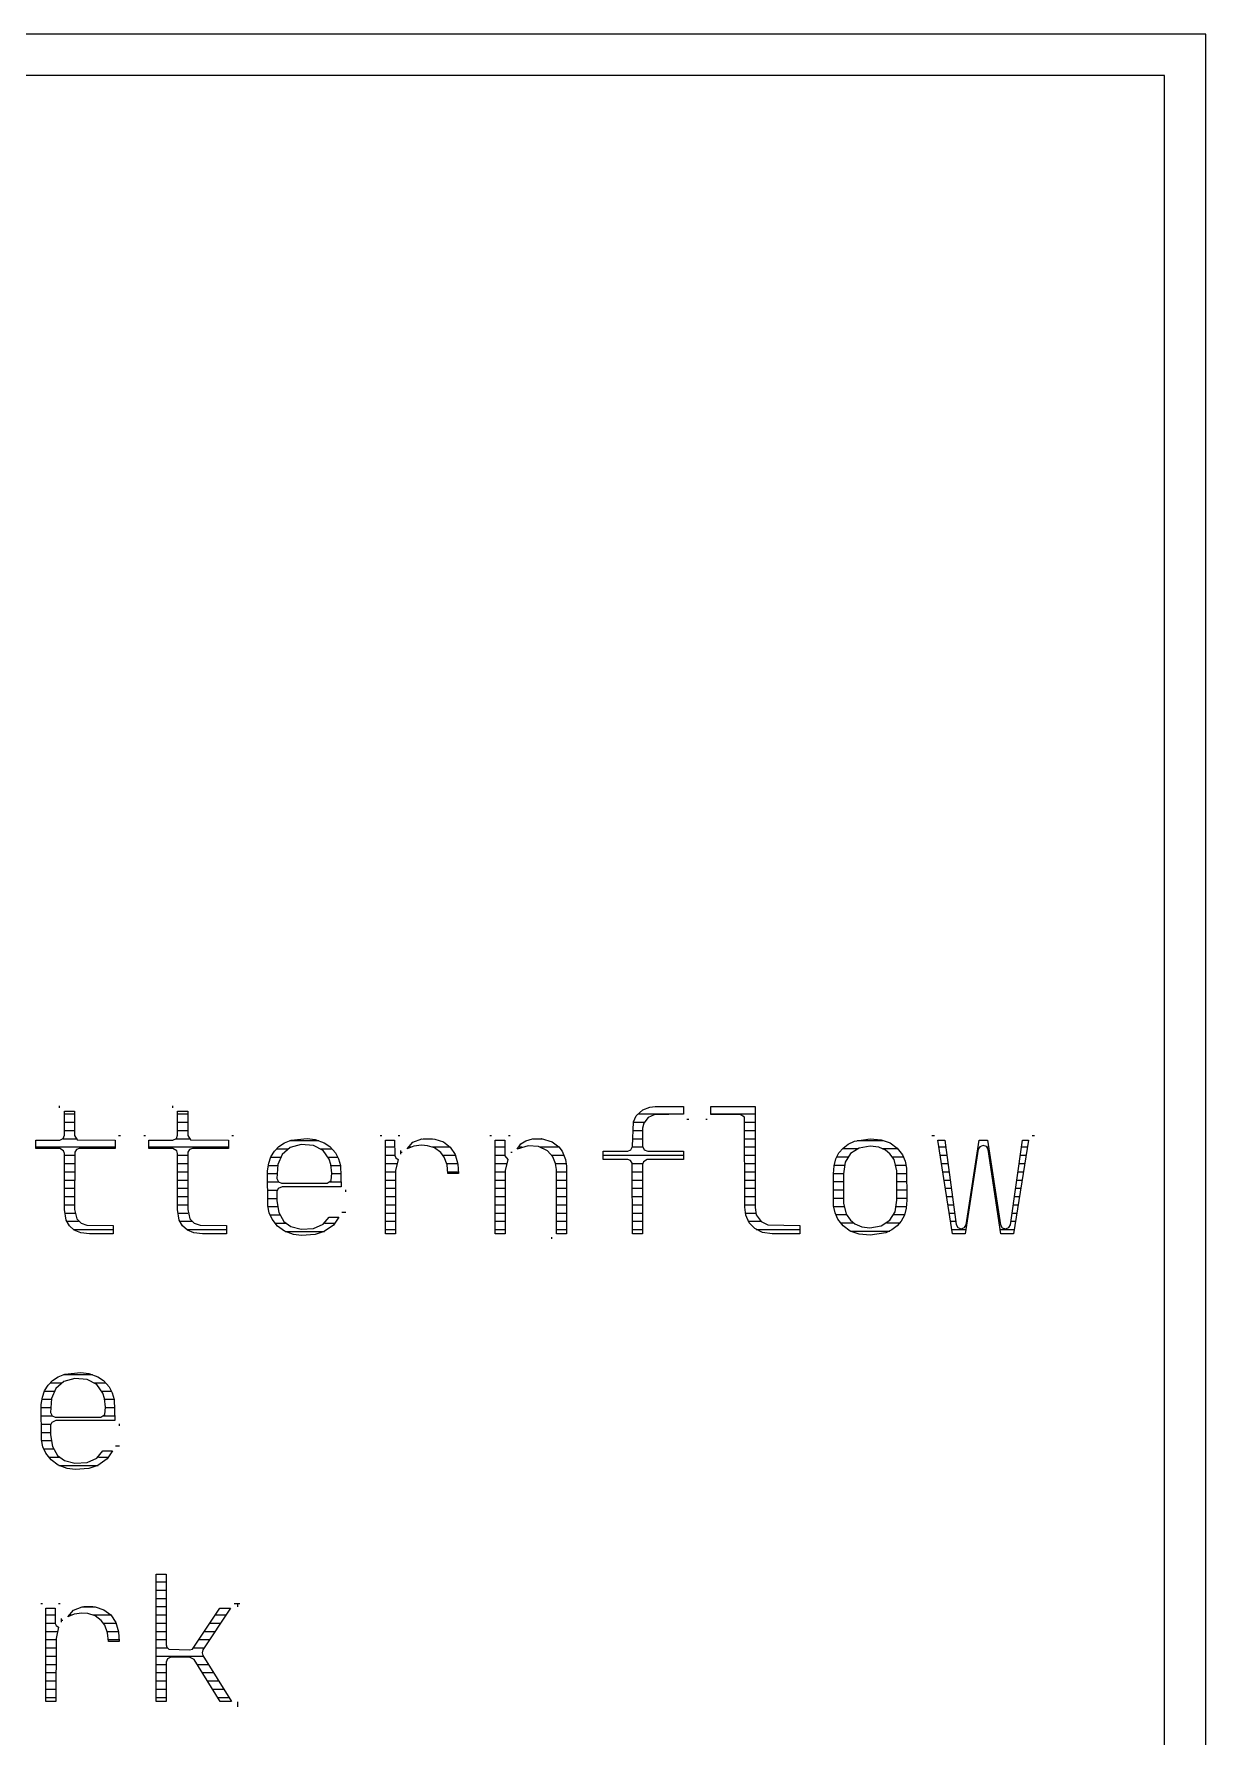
# Model space of a CAD drawing. Extents: x 7 to 280, y 7 to 360.
# Drawn here: x 139.19 to 156.21, y 172.1 to 196.85 of the extents above; entities that cross this region are included whole.
import ezdxf

# ---------------------------------------------------------------- set-up
doc = ezdxf.new("R2010")
doc.units = 0
doc.layers.add('SCORE', color=5, linetype='CONTINUOUS')

msp = doc.modelspace()

# ---------------------------------------------------------------- linework, layer by layer
at = {"layer": 'SCORE'}
for p, q in [((156.21, 196.85), (85.09, 196.85)), ((156.21, 163.83), (156.21, 196.85)), ((155.61, 196.25), (85.69, 196.25)), ((155.61, 164.43), (155.61, 196.25)), ((139.5579, 181.2425), (139.5579, 181.2715)), ((139.6294, 180.8468), (139.6294, 181.1965)), ((139.6294, 181.1965), (139.7753, 181.1965)), ((139.7753, 181.1965), (139.7756, 180.8395)), ((141.2018, 181.2425), (141.2018, 181.2715)), ((141.2732, 180.8468), (141.2732, 181.1965)), ((141.2732, 181.1965), (141.4191, 181.1965)), ((141.4191, 181.1965), (141.4195, 180.8395)), ((147.935, 181.1267), (148.0307, 181.213)), ((148.0307, 181.213), (148.13, 181.2514)), ((148.13, 181.2514), (148.2112, 181.2634)), ((148.2112, 181.2634), (148.6227, 181.265)), ((148.6227, 181.265), (148.6227, 181.1509)), ((149.0198, 181.1468), (149.0198, 181.265)), ((149.0198, 181.265), (149.6602, 181.265)), ((149.6602, 181.265), (149.6602, 179.7975)), ((139.6294, 181.155), (139.7753, 181.155)), ((139.6294, 181.035), (139.7753, 181.035)), ((141.2732, 181.155), (141.4191, 181.155)), ((141.2732, 181.035), (141.4191, 181.035)), ((147.8797, 180.6806), (147.8944, 181.041)), ((147.893, 181.035), (148.0488, 181.035)), ((147.8944, 181.041), (147.935, 181.1267)), ((147.9582, 181.155), (148.6227, 181.155)), ((148.0267, 180.948), (148.026, 180.6879)), ((148.0429, 181.0217), (148.0267, 180.948)), ((148.1067, 181.105), (148.0429, 181.0217)), ((148.1951, 181.1443), (148.1067, 181.105)), ((148.6227, 181.1509), (148.1951, 181.1443)), ((148.6695, 181.08), (148.6977, 181.08)), ((148.9448, 181.08), (148.9673, 181.08)), ((149.0198, 181.155), (149.6602, 181.155)), ((149.4467, 181.1464), (149.0198, 181.1468)), ((149.5055, 181.1071), (149.4467, 181.1464)), ((149.5143, 179.7985), (149.5055, 181.1071)), ((149.5143, 181.035), (149.6602, 181.035)), ((139.2129, 180.7718), (139.5617, 180.7722)), ((139.2129, 180.6536), (139.2129, 180.7718)), ((139.2129, 180.675), (140.3657, 180.675)), ((139.5617, 180.7722), (139.6124, 180.7993)), ((139.6085, 180.795), (139.7962, 180.795)), ((139.6124, 180.7993), (139.6294, 180.8468)), ((139.6294, 180.915), (139.7753, 180.915)), ((139.7756, 180.8395), (139.8149, 180.7807)), ((139.8149, 180.7807), (140.3657, 180.7718)), ((140.3657, 180.7718), (140.3657, 180.6536)), ((140.4163, 180.84), (140.4407, 180.84)), ((140.7818, 180.84), (140.8062, 180.84)), ((140.8568, 180.7718), (141.2056, 180.7722)), ((140.8568, 180.6536), (140.8568, 180.7718)), ((140.8568, 180.675), (142.0095, 180.675)), ((141.2056, 180.7722), (141.2562, 180.7993)), ((141.2523, 180.795), (141.44, 180.795)), ((141.2562, 180.7993), (141.2732, 180.8468)), ((141.2732, 180.915), (141.4191, 180.915)), ((141.4195, 180.8395), (141.4588, 180.7807)), ((141.4588, 180.7807), (142.0095, 180.7718)), ((142.0095, 180.7718), (142.0095, 180.6536)), ((142.0601, 180.84), (142.0845, 180.84)), ((142.6794, 180.6141), (142.7449, 180.6814)), ((142.7449, 180.6814), (142.8265, 180.7353)), ((142.8265, 180.7353), (142.9226, 180.7739)), ((142.9034, 180.7676), (143.3244, 180.7676)), ((143.0672, 180.7106), (142.9087, 180.6672)), ((142.9226, 180.7739), (143.1557, 180.7982)), ((143.2449, 180.6966), (143.0672, 180.7106)), ((143.1557, 180.7982), (143.2703, 180.7829)), ((143.3855, 180.623), (143.2449, 180.6966)), ((143.2703, 180.7829), (143.4007, 180.7354)), ((143.4007, 180.7354), (143.4819, 180.6815)), ((143.4819, 180.6815), (143.5657, 180.5885)), ((144.2155, 180.84), (144.2399, 180.84)), ((144.2905, 180.7718), (144.4243, 180.7718)), ((144.2905, 179.415), (144.2905, 180.7718)), ((144.2905, 180.675), (144.4243, 180.675)), ((144.4243, 180.7718), (144.4257, 180.5512)), ((144.4749, 180.84), (144.4993, 180.84)), ((144.6074, 180.6463), (144.6907, 180.7428)), ((144.7021, 180.6867), (144.6074, 180.6463)), ((144.6244, 180.675), (144.6653, 180.675)), ((144.6907, 180.7428), (144.8193, 180.7925)), ((144.8148, 180.7007), (144.7021, 180.6867)), ((144.902, 180.6936), (144.8148, 180.7007)), ((144.8193, 180.7925), (145.0072, 180.7909)), ((144.8402, 180.795), (144.9749, 180.795)), ((145.0044, 180.6603), (144.902, 180.6936)), ((144.9707, 180.675), (145.2308, 180.675)), ((145.0072, 180.7909), (145.1331, 180.7493)), ((145.1331, 180.7493), (145.2327, 180.6732)), ((145.2327, 180.6732), (145.3048, 180.5653)), ((145.8097, 180.84), (145.8341, 180.84)), ((145.8847, 180.7718), (146.0265, 180.7718)), ((145.8847, 179.415), (145.8847, 180.7718)), ((145.8847, 180.675), (146.0265, 180.675)), ((146.0265, 180.7718), (146.0279, 180.5445)), ((146.0771, 180.84), (146.1015, 180.84)), ((146.2067, 180.6436), (146.2606, 180.7185)), ((146.3634, 180.6909), (146.2067, 180.6436)), ((146.224, 180.675), (146.2798, 180.675)), ((146.2606, 180.7185), (146.3326, 180.7665)), ((146.3326, 180.7665), (146.4272, 180.7937)), ((146.5168, 180.68), (146.3634, 180.6909)), ((146.4272, 180.7937), (146.5535, 180.7972)), ((146.439, 180.795), (146.5704, 180.795)), ((146.6461, 180.6176), (146.5168, 180.68)), ((146.534, 180.675), (146.8124, 180.675)), ((146.5535, 180.7972), (146.7152, 180.7518)), ((146.7152, 180.7518), (146.8088, 180.6793)), ((146.8088, 180.6793), (146.8578, 180.6138)), ((147.8581, 180.6349), (147.8797, 180.6806)), ((147.8789, 180.675), (148.0271, 180.675)), ((147.8801, 180.915), (148.026, 180.915)), ((147.8801, 180.795), (148.026, 180.795)), ((148.026, 180.6879), (148.0479, 180.6349)), ((149.5143, 180.915), (149.6602, 180.915)), ((149.5143, 180.795), (149.6602, 180.795)), ((149.5143, 180.675), (149.6602, 180.675)), ((150.9401, 180.6599), (151.0152, 180.7171)), ((151.0152, 180.7171), (151.1059, 180.76)), ((151.1059, 180.76), (151.3325, 180.7954)), ((151.1425, 180.7715), (151.523, 180.7715)), ((151.3351, 180.6851), (151.1728, 180.6588)), ((151.3325, 180.7954), (151.491, 180.7795)), ((151.4566, 180.6704), (151.3351, 180.6851)), ((151.491, 180.7795), (151.6214, 180.7332)), ((151.6214, 180.7332), (151.7249, 180.6599)), ((152.2308, 180.84), (152.2666, 180.84)), ((152.5285, 179.415), (152.3173, 180.7718)), ((152.3173, 180.7718), (152.4165, 180.7718)), ((152.3324, 180.675), (152.43, 180.675)), ((152.4165, 180.7718), (152.5811, 179.5466)), ((152.7279, 179.5453), (152.9161, 180.7718)), ((152.9247, 180.6793), (152.9023, 180.6413)), ((152.9161, 180.7718), (153.038, 180.7718)), ((152.9719, 180.6988), (152.9247, 180.6793)), ((153.0207, 180.6835), (152.9719, 180.6988)), ((153.0483, 180.6405), (153.0207, 180.6835)), ((153.0299, 180.675), (153.0529, 180.675)), ((153.038, 180.7718), (153.2247, 179.5445)), ((153.3715, 179.5457), (153.5459, 180.7718)), ((153.6348, 180.7718), (153.416, 179.415)), ((153.5319, 180.675), (153.6192, 180.675)), ((153.5459, 180.7718), (153.6348, 180.7718)), ((153.6855, 180.84), (153.7218, 180.84)), ((139.5617, 180.6533), (139.2129, 180.6536)), ((139.6167, 180.6203), (139.5617, 180.6533)), ((139.6294, 180.5786), (139.6167, 180.6203)), ((139.6294, 179.7674), (139.6294, 180.5786)), ((139.6294, 180.555), (139.7753, 180.555)), ((139.6294, 180.435), (139.7753, 180.435)), ((139.7785, 180.6004), (139.7753, 179.766)), ((139.8027, 180.6366), (139.7785, 180.6004)), ((139.8429, 180.6533), (139.8027, 180.6366)), ((140.3657, 180.6536), (139.8429, 180.6533)), ((141.2056, 180.6533), (140.8568, 180.6536)), ((141.2606, 180.6203), (141.2056, 180.6533)), ((141.2732, 180.5786), (141.2606, 180.6203)), ((141.2732, 179.7674), (141.2732, 180.5786)), ((141.2732, 180.555), (141.4191, 180.555)), ((141.2732, 180.435), (141.4191, 180.435)), ((141.4223, 180.6004), (141.4191, 179.766)), ((141.4465, 180.6366), (141.4223, 180.6004)), ((141.4868, 180.6533), (141.4465, 180.6366)), ((142.0095, 180.6536), (141.4868, 180.6533)), ((142.5798, 180.3301), (142.5954, 180.4383)), ((142.5954, 180.4383), (142.6288, 180.5325)), ((142.6267, 180.5276), (142.7681, 180.5276)), ((142.6288, 180.5325), (142.6794, 180.6141)), ((142.7089, 180.6476), (142.876, 180.6476)), ((142.791, 180.5645), (142.728, 180.4183)), ((142.9087, 180.6672), (142.791, 180.5645)), ((143.3537, 180.6476), (143.5179, 180.6476)), ((143.475, 180.4966), (143.3855, 180.623)), ((143.46, 180.5276), (143.5999, 180.5276)), ((143.4989, 180.4196), (143.475, 180.4966)), ((143.5657, 180.5885), (143.6109, 180.5026)), ((143.6109, 180.5026), (143.6384, 180.4039)), ((144.2905, 180.555), (144.4252, 180.555)), ((144.2905, 180.435), (144.4545, 180.435)), ((144.4257, 180.5512), (144.4408, 180.5186)), ((144.4754, 180.4946), (144.4377, 180.3319)), ((144.4408, 180.5186), (144.4754, 180.4946)), ((144.5093, 180.6), (144.5362, 180.6)), ((144.5155, 180.5694), (144.5155, 180.6214)), ((145.0951, 180.5931), (145.0044, 180.6603)), ((145.1454, 180.5247), (145.0951, 180.5931)), ((145.1263, 180.555), (145.3089, 180.555)), ((145.1862, 180.4148), (145.1454, 180.5247)), ((145.1809, 180.435), (145.3431, 180.435)), ((145.3048, 180.5653), (145.3448, 180.4263)), ((145.3448, 180.4263), (145.3528, 180.289)), ((145.8847, 180.555), (146.0267, 180.555)), ((145.8847, 180.435), (146.0491, 180.435)), ((146.0279, 180.5445), (146.0693, 180.4915)), ((146.0693, 180.4915), (146.0319, 180.3315)), ((146.1134, 180.6), (146.1338, 180.6)), ((146.7235, 180.5294), (146.6461, 180.6176)), ((146.7063, 180.555), (146.8859, 180.555)), ((146.7627, 180.4326), (146.7235, 180.5294)), ((146.762, 180.435), (146.9164, 180.435)), ((146.7755, 180.3485), (146.7627, 180.4326)), ((146.8578, 180.6138), (146.9059, 180.4933)), ((146.9059, 180.4933), (146.9207, 180.3956)), ((147.4532, 180.6129), (147.8124, 180.6133)), ((147.4532, 180.4947), (147.4532, 180.6129)), ((147.4532, 180.555), (148.6227, 180.555)), ((147.8124, 180.4944), (147.4532, 180.4947)), ((147.8124, 180.6133), (147.8581, 180.6349)), ((147.8526, 180.4777), (147.8124, 180.4944)), ((147.8768, 180.4415), (147.8526, 180.4777)), ((147.8801, 179.415), (147.8768, 180.4415)), ((147.8785, 180.435), (148.0276, 180.435)), ((148.0386, 180.4614), (148.026, 180.4197)), ((148.0936, 180.4944), (148.0386, 180.4614)), ((148.0479, 180.6349), (148.101, 180.6129)), ((148.6227, 180.4947), (148.0936, 180.4944)), ((148.101, 180.6129), (148.6227, 180.6129)), ((148.6227, 180.6129), (148.6227, 180.4947)), ((149.5143, 180.555), (149.6602, 180.555)), ((149.5143, 180.435), (149.6602, 180.435)), ((150.8074, 180.4026), (150.8349, 180.5025)), ((150.8349, 180.5025), (150.88, 180.5884)), ((150.8475, 180.5315), (151.0088, 180.5315)), ((150.88, 180.5884), (150.9401, 180.6599)), ((150.9319, 180.6515), (151.1551, 180.6515)), ((150.9702, 180.4548), (150.9438, 180.2868)), ((151.0466, 180.5781), (150.9702, 180.4548)), ((151.1728, 180.6588), (151.0466, 180.5781)), ((151.5547, 180.6297), (151.4566, 180.6704)), ((151.5116, 180.6515), (151.7331, 180.6515)), ((151.6201, 180.5777), (151.5547, 180.6297)), ((151.6803, 180.4908), (151.6201, 180.5777)), ((151.657, 180.5315), (151.8174, 180.5315)), ((151.7198, 180.3279), (151.6803, 180.4908)), ((151.7249, 180.6599), (151.8019, 180.5612)), ((151.8019, 180.5612), (151.8412, 180.471)), ((151.8412, 180.471), (151.8628, 180.3668)), ((152.3511, 180.555), (152.4467, 180.555)), ((152.3697, 180.435), (152.4634, 180.435)), ((152.9023, 180.6413), (152.714, 179.415)), ((153.2313, 179.415), (153.0483, 180.6405)), ((153.4972, 180.435), (153.5805, 180.435)), ((153.5145, 180.555), (153.5998, 180.555)), ((139.6294, 180.315), (139.7753, 180.315)), ((139.6294, 180.195), (139.7753, 180.195)), ((141.2732, 180.315), (141.4191, 180.315)), ((141.2732, 180.195), (141.4191, 180.195)), ((142.5787, 180.2876), (142.715, 180.2876)), ((142.5829, 179.8199), (142.5798, 180.3301)), ((142.5889, 180.4076), (142.726, 180.4076)), ((142.728, 180.4183), (142.7154, 180.2154)), ((142.7154, 180.2154), (142.737, 180.1696)), ((143.4441, 180.1497), (143.5027, 180.189)), ((143.5116, 180.2923), (143.4989, 180.4196)), ((143.5011, 180.4076), (143.6376, 180.4076)), ((143.5027, 180.189), (143.5116, 180.2923)), ((143.5116, 180.2876), (143.6479, 180.2876)), ((143.6384, 180.4039), (143.6479, 180.0975)), ((144.2905, 180.315), (144.4371, 180.315)), ((144.2905, 180.195), (144.4364, 180.195)), ((144.4377, 180.3319), (144.4364, 179.415)), ((145.1987, 180.289), (145.1862, 180.4148)), ((145.198, 180.315), (145.3527, 180.315)), ((145.3528, 180.289), (145.1987, 180.289)), ((145.8847, 180.315), (146.0314, 180.315)), ((145.8847, 180.195), (146.0306, 180.195)), ((146.0319, 180.3315), (146.0306, 179.415)), ((146.7768, 179.415), (146.7755, 180.3485)), ((146.7767, 180.315), (146.9227, 180.315)), ((146.7768, 180.195), (146.9227, 180.195)), ((146.9207, 180.3956), (146.9227, 179.415)), ((147.8801, 180.315), (148.026, 180.315)), ((147.8801, 180.195), (148.026, 180.195)), ((148.026, 180.4197), (148.026, 179.415)), ((149.5143, 180.315), (149.6602, 180.315)), ((149.5143, 180.195), (149.6602, 180.195)), ((150.7979, 180.2859), (150.8074, 180.4026)), ((150.8021, 179.8219), (150.7979, 180.2859)), ((150.798, 180.2915), (150.9439, 180.2915)), ((150.8092, 180.4115), (150.9574, 180.4115)), ((150.9438, 180.2868), (150.9451, 179.8591)), ((151.7078, 180.4115), (151.8559, 180.4115)), ((151.7212, 179.9), (151.7198, 180.3279)), ((151.7211, 180.2915), (151.867, 180.2915)), ((151.8628, 180.3668), (151.8671, 179.901)), ((152.3884, 180.315), (152.48, 180.315)), ((152.4071, 180.195), (152.4967, 180.195)), ((153.4625, 180.195), (153.5418, 180.195)), ((153.4798, 180.315), (153.5611, 180.315)), ((139.6294, 180.075), (139.7753, 180.075)), ((139.6294, 179.955), (139.7753, 179.955)), ((141.2732, 180.075), (141.4191, 180.075)), ((141.2732, 179.955), (141.4191, 179.955)), ((142.5787, 180.1676), (142.7393, 180.1676)), ((142.5787, 180.0476), (142.7194, 180.0476)), ((142.7154, 180.0298), (142.715, 179.8937)), ((142.732, 180.07), (142.7154, 180.0298)), ((142.79, 180.0975), (142.732, 180.07)), ((142.737, 180.1696), (142.7828, 180.1481)), ((142.7828, 180.1481), (143.4441, 180.1497)), ((143.6479, 180.0975), (142.79, 180.0975)), ((143.4856, 180.1676), (143.6479, 180.1676)), ((143.7183, 180.0225), (143.7183, 180.0499)), ((144.2905, 180.075), (144.4364, 180.075)), ((144.2905, 179.955), (144.4364, 179.955)), ((145.8847, 180.075), (146.0306, 180.075)), ((145.8847, 179.955), (146.0306, 179.955)), ((146.7768, 180.075), (146.9227, 180.075)), ((146.7768, 179.955), (146.9227, 179.955)), ((147.8801, 180.075), (148.026, 180.075)), ((147.8801, 179.955), (148.026, 179.955)), ((149.5143, 180.075), (149.6602, 180.075)), ((149.5143, 179.955), (149.6602, 179.955)), ((150.7979, 180.1715), (150.9438, 180.1715)), ((150.7979, 180.0515), (150.9438, 180.0515)), ((150.7979, 179.9315), (150.9438, 179.9315)), ((151.7212, 180.1715), (151.8671, 180.1715)), ((151.7212, 180.0515), (151.8671, 180.0515)), ((151.7212, 179.9315), (151.8671, 179.9315)), ((152.4258, 180.075), (152.5134, 180.075)), ((152.4444, 179.955), (152.5301, 179.955)), ((153.4278, 179.955), (153.5031, 179.955)), ((153.4451, 180.075), (153.5224, 180.075)), ((139.6294, 179.835), (139.7753, 179.835)), ((139.6537, 179.6129), (139.6294, 179.7674)), ((139.6319, 179.715), (139.779, 179.715)), ((139.7753, 179.766), (139.8069, 179.6321)), ((141.2732, 179.835), (141.4191, 179.835)), ((141.2975, 179.6129), (141.2732, 179.7674)), ((141.2758, 179.715), (141.4229, 179.715)), ((141.4191, 179.766), (141.4507, 179.6321)), ((142.5787, 179.9276), (142.715, 179.9276)), ((142.6046, 179.7169), (142.5829, 179.8199)), ((142.5847, 179.8076), (142.7209, 179.8076)), ((142.644, 179.6264), (142.6046, 179.7169)), ((142.615, 179.6876), (142.7543, 179.6876)), ((142.715, 179.8937), (142.741, 179.7217)), ((142.741, 179.7217), (142.8166, 179.5924)), ((143.6601, 179.7291), (143.7144, 179.7291)), ((144.2905, 179.835), (144.4364, 179.835)), ((144.2905, 179.715), (144.4364, 179.715)), ((145.8847, 179.835), (146.0306, 179.835)), ((145.8847, 179.715), (146.0306, 179.715)), ((146.7768, 179.835), (146.9227, 179.835)), ((146.7768, 179.715), (146.9227, 179.715)), ((147.8801, 179.835), (148.026, 179.835)), ((147.8801, 179.715), (148.026, 179.715)), ((149.5143, 179.835), (149.6602, 179.835)), ((149.5269, 179.6861), (149.5143, 179.7985)), ((149.521, 179.715), (149.6706, 179.715)), ((149.5758, 179.5727), (149.5269, 179.6861)), ((149.6602, 179.7975), (149.6786, 179.6902)), ((149.6786, 179.6902), (149.7475, 179.592)), ((150.8238, 179.7173), (150.8021, 179.8219)), ((150.8036, 179.8115), (150.9504, 179.8115)), ((150.8632, 179.6264), (150.8238, 179.7173)), ((150.8329, 179.6915), (150.988, 179.6915)), ((150.9451, 179.8591), (150.9854, 179.6962)), ((150.9854, 179.6962), (151.0465, 179.6092)), ((151.6202, 179.6097), (151.6953, 179.7329)), ((151.6775, 179.6915), (151.832, 179.6915)), ((151.6953, 179.7329), (151.7212, 179.9)), ((151.7147, 179.8115), (151.8613, 179.8115)), ((151.83, 179.6856), (151.7848, 179.5989)), ((151.8576, 179.7854), (151.83, 179.6856)), ((151.8671, 179.901), (151.8576, 179.7854)), ((152.4631, 179.835), (152.5468, 179.835)), ((152.4818, 179.715), (152.5623, 179.715)), ((153.3937, 179.715), (153.4644, 179.715)), ((153.4105, 179.835), (153.4837, 179.835)), ((139.7008, 179.5293), (139.6537, 179.6129)), ((139.6613, 179.595), (139.835, 179.595)), ((139.772, 179.4672), (139.7008, 179.5293)), ((139.7608, 179.475), (140.3383, 179.475)), ((139.8667, 179.4287), (139.772, 179.4672)), ((139.8069, 179.6321), (139.8698, 179.5669)), ((139.8698, 179.5669), (139.9553, 179.5365)), ((139.9553, 179.5365), (140.3383, 179.5332)), ((140.3383, 179.5332), (140.3383, 179.415)), ((141.3446, 179.5293), (141.2975, 179.6129)), ((141.3052, 179.595), (141.4788, 179.595)), ((141.4159, 179.4672), (141.3446, 179.5293)), ((141.4047, 179.475), (141.9821, 179.475)), ((141.5106, 179.4287), (141.4159, 179.4672)), ((141.4507, 179.6321), (141.5137, 179.5669)), ((141.5137, 179.5669), (141.5992, 179.5365)), ((141.5992, 179.5365), (141.9821, 179.5332)), ((141.9821, 179.5332), (141.9821, 179.415)), ((142.7215, 179.5265), (142.644, 179.6264)), ((142.6841, 179.5676), (142.8424, 179.5676)), ((142.8265, 179.4515), (142.7215, 179.5265)), ((142.8166, 179.5924), (142.9178, 179.5182)), ((142.9576, 179.4039), (142.8265, 179.4515)), ((142.8346, 179.4476), (143.4056, 179.4476)), ((142.9178, 179.5182), (143.0689, 179.4797)), ((143.0689, 179.4797), (143.2456, 179.4905)), ((143.2456, 179.4905), (143.3885, 179.5513)), ((143.3999, 179.4447), (143.2686, 179.4022)), ((143.3885, 179.5513), (143.4752, 179.6568)), ((143.5389, 179.5409), (143.3999, 179.4447)), ((143.4089, 179.5676), (143.5627, 179.5676)), ((143.4752, 179.6568), (143.6157, 179.6568)), ((143.6157, 179.6568), (143.5389, 179.5409)), ((144.2905, 179.595), (144.4364, 179.595)), ((144.2905, 179.475), (144.4364, 179.475)), ((145.8847, 179.595), (146.0306, 179.595)), ((145.8847, 179.475), (146.0306, 179.475)), ((146.7768, 179.595), (146.9227, 179.595)), ((146.7768, 179.475), (146.9227, 179.475)), ((147.8801, 179.595), (148.026, 179.595)), ((147.8801, 179.475), (148.026, 179.475)), ((149.5623, 179.595), (149.7442, 179.595)), ((149.6561, 179.4884), (149.5758, 179.5727)), ((149.7668, 179.434), (149.6561, 179.4884)), ((149.6758, 179.475), (150.3109, 179.475)), ((149.7475, 179.592), (149.8448, 179.5421)), ((149.9074, 179.415), (149.7668, 179.434)), ((149.8448, 179.5421), (150.3109, 179.5332)), ((150.3109, 179.5332), (150.3109, 179.415)), ((150.9402, 179.5271), (150.8632, 179.6264)), ((150.9001, 179.5715), (151.0912, 179.5715)), ((151.0439, 179.4537), (150.9402, 179.5271)), ((151.1745, 179.4074), (151.0439, 179.4537)), ((151.0465, 179.6092), (151.1119, 179.5575)), ((151.0485, 179.4515), (151.6168, 179.4515)), ((151.1119, 179.5575), (151.2096, 179.5166)), ((151.2096, 179.5166), (151.3298, 179.5018)), ((151.3298, 179.5018), (151.4938, 179.5281)), ((151.4938, 179.5281), (151.6202, 179.6097)), ((151.6499, 179.4697), (151.5595, 179.4268)), ((151.5754, 179.5715), (151.7648, 179.5715)), ((151.7247, 179.527), (151.6499, 179.4697)), ((151.7848, 179.5989), (151.7247, 179.527)), ((152.5005, 179.595), (152.5758, 179.595)), ((152.5191, 179.475), (152.7234, 179.475)), ((152.5811, 179.5466), (152.6069, 179.5036)), ((152.6069, 179.5036), (152.654, 179.4864)), ((152.654, 179.4864), (152.7014, 179.5027)), ((152.7014, 179.5027), (152.7279, 179.5453)), ((153.2224, 179.475), (153.4257, 179.475)), ((153.2247, 179.5445), (153.2512, 179.5019)), ((153.2512, 179.5019), (153.2985, 179.4855)), ((153.2985, 179.4855), (153.3456, 179.5027)), ((153.3456, 179.5027), (153.3715, 179.5457)), ((153.3772, 179.595), (153.445, 179.595)), ((139.9913, 179.415), (139.8667, 179.4287)), ((140.3383, 179.415), (139.9913, 179.415)), ((141.6352, 179.415), (141.5106, 179.4287)), ((141.9821, 179.415), (141.6352, 179.415)), ((143.0725, 179.3887), (142.9576, 179.4039)), ((143.2686, 179.4022), (143.0725, 179.3887)), ((144.4364, 179.415), (144.2905, 179.415)), ((146.0306, 179.415), (145.8847, 179.415)), ((146.7097, 179.34), (146.7097, 179.3629)), ((146.9227, 179.415), (146.7768, 179.415)), ((148.026, 179.415), (147.8801, 179.415)), ((150.3109, 179.415), (149.9074, 179.415)), ((151.3325, 179.3915), (151.1745, 179.4074)), ((151.5595, 179.4268), (151.3325, 179.3915)), ((152.714, 179.415), (152.5285, 179.415)), ((153.416, 179.415), (153.2313, 179.415)), ((139.3411, 177.1325), (139.3917, 177.2141)), ((139.3917, 177.2141), (139.4572, 177.2814)), ((139.4212, 177.2476), (139.5883, 177.2476)), ((139.4572, 177.2814), (139.5388, 177.3353)), ((139.621, 177.2672), (139.5033, 177.1645)), ((139.5388, 177.3353), (139.6349, 177.3739)), ((139.6157, 177.3676), (140.0367, 177.3676)), ((139.7795, 177.3106), (139.621, 177.2672)), ((139.6349, 177.3739), (139.868, 177.3982)), ((139.9573, 177.2966), (139.7795, 177.3106)), ((139.868, 177.3982), (139.9827, 177.3829)), ((140.0978, 177.223), (139.9573, 177.2966)), ((139.9827, 177.3829), (140.1131, 177.3354)), ((140.0661, 177.2476), (140.2302, 177.2476)), ((140.1873, 177.0966), (140.0978, 177.223)), ((140.1131, 177.3354), (140.1942, 177.2815)), ((140.1942, 177.2815), (140.2781, 177.1885)), ((139.2921, 176.9301), (139.3077, 177.0383)), ((139.3013, 177.0076), (139.4383, 177.0076)), ((139.3077, 177.0383), (139.3411, 177.1325)), ((139.339, 177.1276), (139.4804, 177.1276)), ((139.4403, 177.0183), (139.4277, 176.8154)), ((139.5033, 177.1645), (139.4403, 177.0183)), ((140.1724, 177.1276), (140.3122, 177.1276)), ((140.2112, 177.0196), (140.1873, 177.0966)), ((140.2239, 176.8923), (140.2112, 177.0196)), ((140.2134, 177.0076), (140.35, 177.0076)), ((140.2781, 177.1885), (140.3232, 177.1026)), ((140.3232, 177.1026), (140.3508, 177.0039)), ((140.3508, 177.0039), (140.3602, 176.6975)), ((139.291, 176.8876), (139.4273, 176.8876)), ((139.291, 176.7676), (139.4516, 176.7676)), ((139.2953, 176.4199), (139.2921, 176.9301)), ((139.4277, 176.8154), (139.4494, 176.7696)), ((139.4494, 176.7696), (139.4951, 176.7481)), ((139.4951, 176.7481), (140.1564, 176.7497)), ((140.1564, 176.7497), (140.2151, 176.789)), ((140.1979, 176.7676), (140.3602, 176.7676)), ((140.2151, 176.789), (140.2239, 176.8923)), ((140.2239, 176.8876), (140.3602, 176.8876)), ((139.291, 176.6476), (139.4318, 176.6476)), ((139.291, 176.5276), (139.4273, 176.5276)), ((139.4277, 176.6298), (139.4274, 176.4937)), ((139.4274, 176.4937), (139.4533, 176.3217)), ((139.4444, 176.67), (139.4277, 176.6298)), ((139.5023, 176.6975), (139.4444, 176.67)), ((140.3602, 176.6975), (139.5023, 176.6975)), ((140.4306, 176.6225), (140.4306, 176.6499)), ((139.3169, 176.3169), (139.2953, 176.4199)), ((139.297, 176.4076), (139.4333, 176.4076)), ((139.3563, 176.2264), (139.3169, 176.3169)), ((139.3273, 176.2876), (139.4666, 176.2876)), ((139.4338, 176.1265), (139.3563, 176.2264)), ((139.4533, 176.3217), (139.5289, 176.1924)), ((140.1008, 176.1513), (140.1876, 176.2568)), ((140.1876, 176.2568), (140.328, 176.2568)), ((140.328, 176.2568), (140.2512, 176.1409)), ((140.3725, 176.3291), (140.4267, 176.3291)), ((139.3965, 176.1676), (139.5547, 176.1676)), ((139.5389, 176.0515), (139.4338, 176.1265)), ((139.5289, 176.1924), (139.6301, 176.1182)), ((139.67, 176.0039), (139.5389, 176.0515)), ((139.5469, 176.0476), (140.1179, 176.0476)), ((139.6301, 176.1182), (139.7812, 176.0797)), ((139.7848, 175.9887), (139.67, 176.0039)), ((139.7812, 176.0797), (139.9579, 176.0905)), ((139.9809, 176.0022), (139.7848, 175.9887)), ((139.9579, 176.0905), (140.1008, 176.1513)), ((140.1122, 176.0447), (139.9809, 176.0022)), ((140.2512, 176.1409), (140.1122, 176.0447)), ((140.1212, 176.1676), (140.275, 176.1676)), ((140.9614, 172.615), (140.9614, 174.465)), ((140.9614, 174.465), (141.1073, 174.465)), ((140.9614, 174.355), (141.1073, 174.355)), ((141.1073, 174.465), (141.1073, 173.4405)), ((139.284, 174.04), (139.3083, 174.04)), ((139.5434, 174.04), (139.5678, 174.04)), ((139.7592, 173.9428), (139.8877, 173.9925)), ((139.8877, 173.9925), (140.0757, 173.9909)), ((139.9087, 173.995), (140.0433, 173.995)), ((140.0757, 173.9909), (140.2016, 173.9493)), ((140.9614, 174.235), (141.1073, 174.235)), ((140.9614, 174.115), (141.1073, 174.115)), ((140.9614, 173.995), (141.1073, 173.995)), ((142.0934, 174.04), (142.1781, 174.04)), ((142.1464, 173.9924), (142.1464, 174.0468)), ((139.359, 173.9718), (139.4928, 173.9718)), ((139.359, 172.615), (139.359, 173.9718)), ((139.359, 173.875), (139.4928, 173.875)), ((139.359, 173.755), (139.4936, 173.755)), ((139.4928, 173.9718), (139.4942, 173.7512)), ((139.4942, 173.7512), (139.5093, 173.7186)), ((139.5778, 173.8), (139.6047, 173.8)), ((139.584, 173.7694), (139.584, 173.8214)), ((139.6759, 173.8463), (139.7592, 173.9428)), ((139.7706, 173.8867), (139.6759, 173.8463)), ((139.6929, 173.875), (139.7338, 173.875)), ((139.8832, 173.9007), (139.7706, 173.8867)), ((139.9705, 173.8936), (139.8832, 173.9007)), ((140.0729, 173.8603), (139.9705, 173.8936)), ((140.0392, 173.875), (140.2993, 173.875)), ((140.1636, 173.7931), (140.0729, 173.8603)), ((140.2139, 173.7247), (140.1636, 173.7931)), ((140.1947, 173.755), (140.3774, 173.755)), ((140.2016, 173.9493), (140.3012, 173.8732)), ((140.3012, 173.8732), (140.3733, 173.7653)), ((140.3733, 173.7653), (140.4133, 173.6263)), ((140.9614, 173.875), (141.1073, 173.875)), ((140.9614, 173.755), (141.1073, 173.755)), ((141.4883, 173.3783), (141.8881, 173.9718)), ((142.0428, 173.9718), (141.6396, 173.3648)), ((141.7446, 173.755), (141.8987, 173.755)), ((141.824, 173.875), (141.9784, 173.875)), ((141.8881, 173.9718), (142.0428, 173.9718)), ((139.359, 173.635), (139.523, 173.635)), ((139.359, 173.515), (139.5056, 173.515)), ((139.5062, 173.5319), (139.5049, 172.615)), ((139.5439, 173.6946), (139.5062, 173.5319)), ((139.5093, 173.7186), (139.5439, 173.6946)), ((140.2547, 173.6148), (140.2139, 173.7247)), ((140.2494, 173.635), (140.4116, 173.635)), ((140.2672, 173.489), (140.2547, 173.6148)), ((140.2665, 173.515), (140.4212, 173.515)), ((140.4133, 173.6263), (140.4213, 173.489)), ((140.9614, 173.635), (141.1073, 173.635)), ((140.9614, 173.515), (141.1073, 173.515)), ((141.5857, 173.515), (141.7393, 173.515)), ((141.6651, 173.635), (141.819, 173.635)), ((139.359, 173.395), (139.5049, 173.395)), ((139.359, 173.275), (139.5049, 173.275)), ((140.4213, 173.489), (140.2672, 173.489)), ((140.9614, 173.395), (141.1228, 173.395)), ((140.9614, 173.275), (141.6438, 173.275)), ((141.1073, 173.4405), (141.1162, 173.4052)), ((141.1162, 173.4052), (141.147, 173.3744)), ((141.175, 173.262), (141.1244, 173.235)), ((141.147, 173.3744), (141.4464, 173.3655)), ((141.4475, 173.2624), (141.175, 173.262)), ((141.4464, 173.3655), (141.4883, 173.3783)), ((141.5112, 173.227), (141.4475, 173.2624)), ((141.5059, 173.395), (141.6596, 173.395)), ((141.6396, 173.3648), (141.6271, 173.3244)), ((141.6271, 173.3244), (141.6384, 173.2836)), ((141.6384, 173.2836), (142.0556, 172.615)), ((139.359, 173.155), (139.5049, 173.155)), ((139.359, 173.035), (139.5049, 173.035)), ((140.9614, 173.155), (141.1073, 173.155)), ((140.9614, 173.035), (141.1073, 173.035)), ((141.1244, 173.235), (141.1073, 173.1874)), ((141.1073, 173.1874), (141.1073, 172.615)), ((141.8914, 172.615), (141.5112, 173.227)), ((141.556, 173.155), (141.7187, 173.155)), ((141.6305, 173.035), (141.7935, 173.035)), ((139.359, 172.915), (139.5049, 172.915)), ((139.359, 172.795), (139.5049, 172.795)), ((140.9614, 172.915), (141.1073, 172.915)), ((140.9614, 172.795), (141.1073, 172.795)), ((141.7051, 172.915), (141.8684, 172.915)), ((141.7796, 172.795), (141.9433, 172.795)), ((139.359, 172.675), (139.5049, 172.675)), ((139.5049, 172.615), (139.359, 172.615)), ((140.9614, 172.675), (141.1073, 172.675)), ((141.1073, 172.615), (140.9614, 172.615)), ((141.8542, 172.675), (142.0182, 172.675)), ((142.0556, 172.615), (141.8914, 172.615)), ((142.1464, 172.54), (142.1464, 172.6111))]:
    msp.add_line(p, q, dxfattribs=at)

doc.saveas('drawing.dxf')
